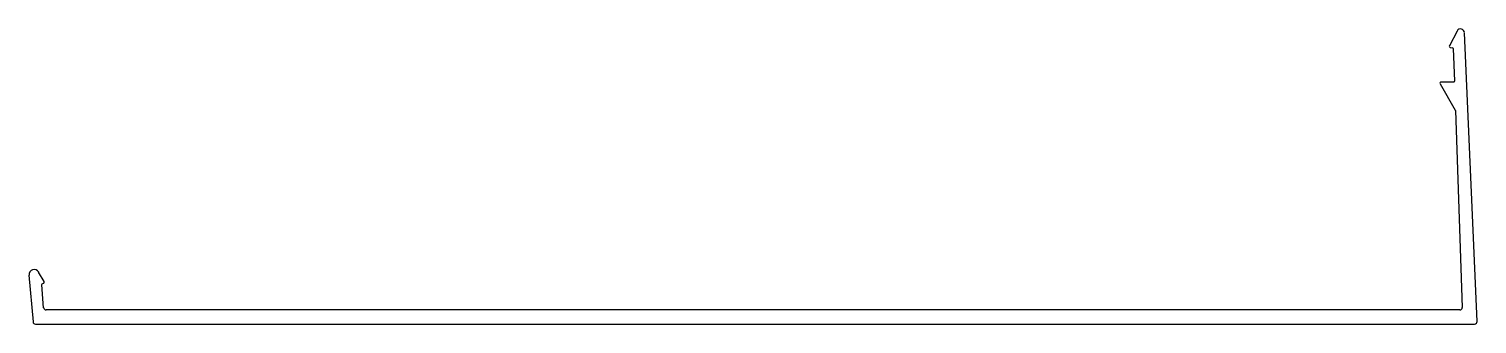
# Model space of a CAD drawing. Extents: x 4 to 311, y 5 to 68.
import ezdxf

# ---------------------------------------------------------------- set-up
doc = ezdxf.new("R2010")
doc.units = 0
doc.layers.get('0').update_dxf_attribs({"linetype": 'CONTINUOUS'})

msp = doc.modelspace()

# ---------------------------------------------------------------- linework, layer by layer
for p, q in [((306.65, 67.46), (305, 64.36)), ((310.86, 5.93), (308.19, 67.11)), ((305.18, 64), (305.66, 63.93)), ((305.83, 63.74), (306.07, 56.86)), ((303.05, 56.28), (306.26, 50.71)), ((305.87, 56.66), (303.26, 56.66)), ((306.29, 50.62), (307.73, 8.93)), ((4.19, 15.74), (5.05, 5.86)), ((7.39, 14.39), (6.24, 16.39)), ((7.3, 8.86), (6.88, 13.73)), ((7.01, 13.94), (7.26, 14.03)), ((307.23, 8.41), (7.8, 8.41)), ((5.55, 5.41), (310.36, 5.41))]:
    msp.add_line(p, q)
for centre, radius, start, end in [((307.37, 67.08), 0.821, 2.5, 151.9841), ((305.22, 64.25), 0.25, 151.9841, 261.9841), ((305.63, 63.73), 0.2, 1.9841, 81.9841), ((303.26, 56.41), 0.25, 90, 210), ((305.87, 56.86), 0.2, 270, 1.9841), ((306.09, 50.61), 0.2, 1.9841, 30), ((5.29, 15.84), 1.1, 30, 185), ((7.07, 13.75), 0.2, 110, 185), ((7.18, 14.27), 0.25, 290, 30), ((7.8, 8.91), 0.5, 185, 270), ((307.23, 8.91), 0.5, 270, 1.9841), ((5.55, 5.91), 0.5, 185, 270), ((310.36, 5.91), 0.5, 270, 2.5)]:
    msp.add_arc(centre, radius, start, end)

doc.saveas('drawing.dxf')
